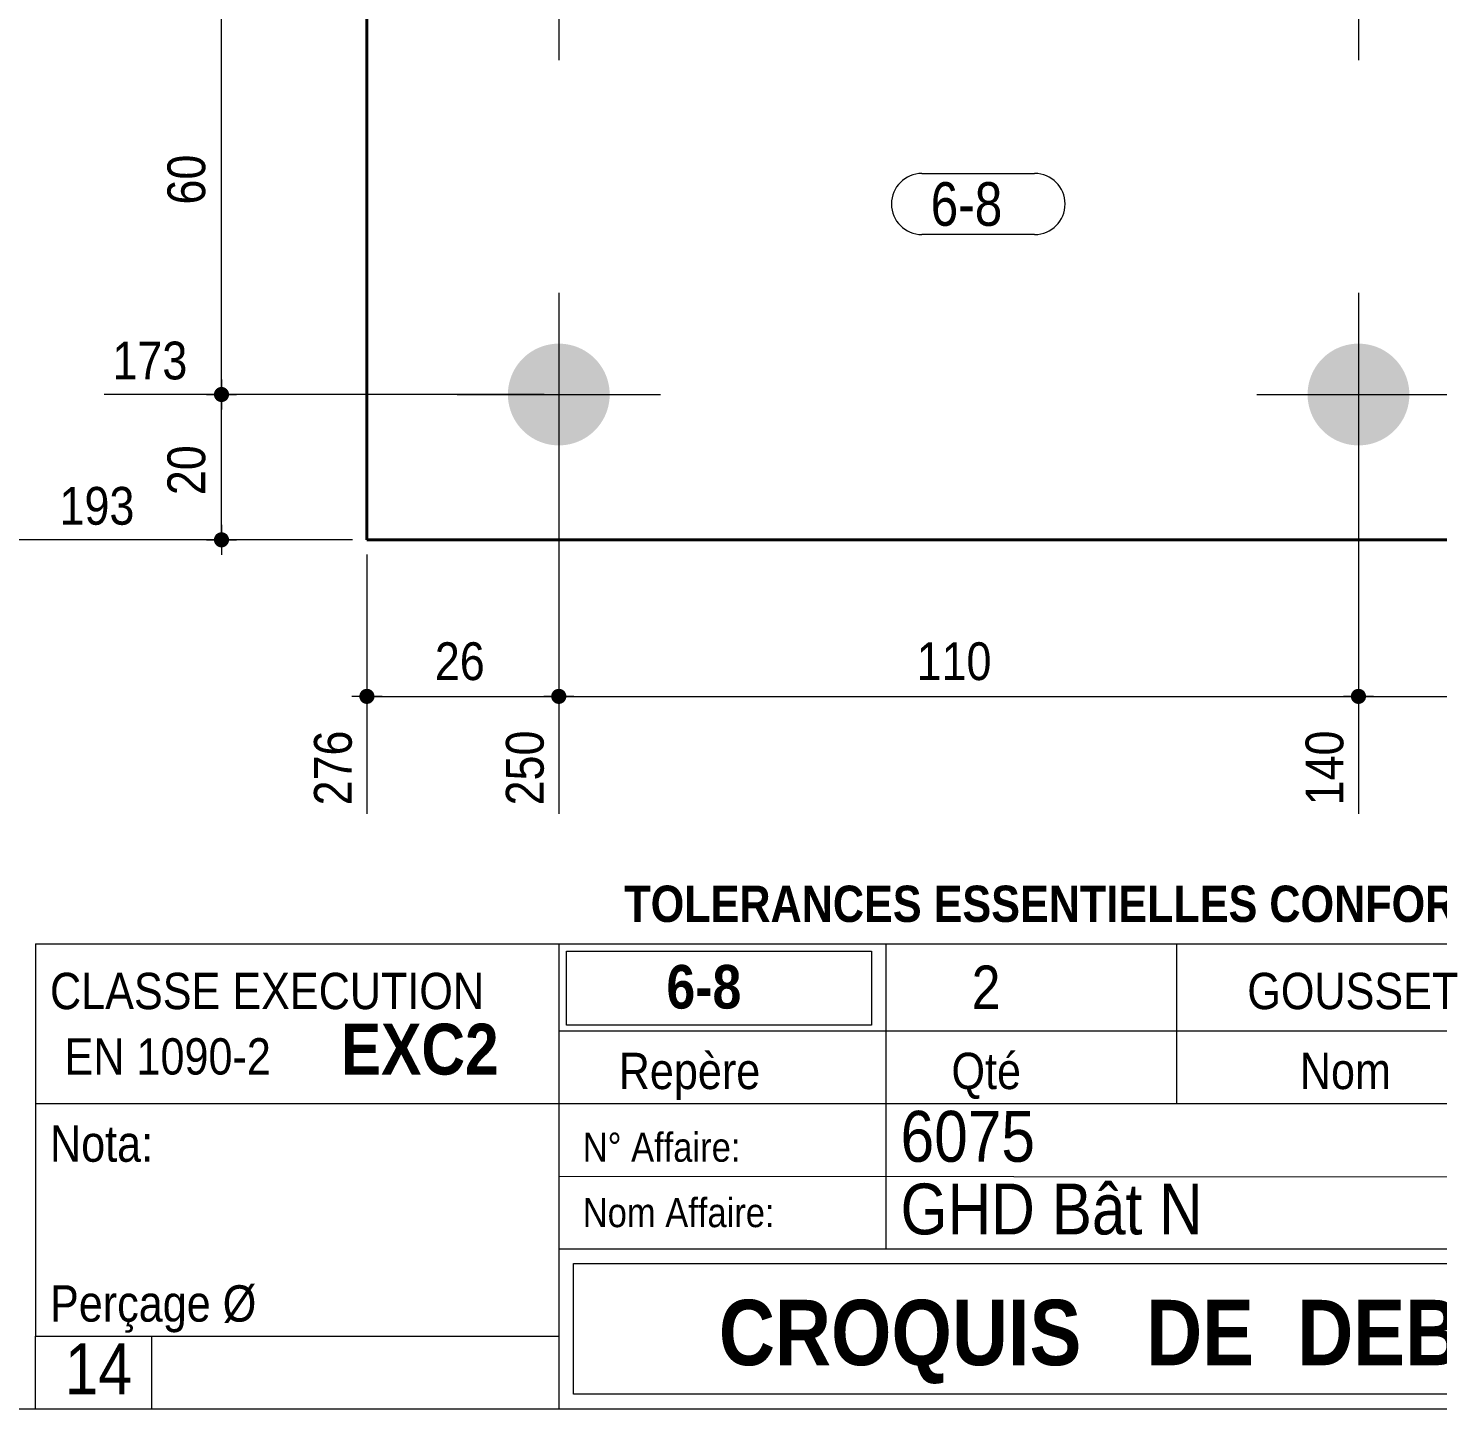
# Model space of a CAD drawing. Header units: millimetres. Extents: x 2 to 287, y 5 to 195.
# Drawn here: x 55.5 to 152.5, y 5 to 100 of the extents above; entities that cross this region are included whole.
import ezdxf

# ---------------------------------------------------------------- set-up
doc = ezdxf.new("R2010")
doc.units = ezdxf.units.MM
for name, color, linetype, lineweight in [('Autre type objet', 1, 'Continuous', 0), ('Boulon', 7, 'Continuous', 0), ('Cotation', 7, 'Continuous', 0), ('Feuille dessin', 5, 'Continuous', 0), ('Piece', 2, 'Continuous', 0), ('Repère pièce', 3, 'Continuous', 0)]:
    doc.layers.add(name, color=color, linetype=linetype, lineweight=lineweight)
doc.styles.add('ARIAL', font='ARIAL.TTF')
doc.styles.add('ARIAL_BOLD', font='ARIALBD.TTF')
doc.styles.add('ARIAL_NARROW', font='ARIAL.TTF')
doc.styles.add('COMIC_SANS_MS', font='COMIC.TTF')

# ---------------------------------------------------------------- blocks, each defined once
blk = doc.blocks.new('*A2')
at = {"layer": 'Boulon'}
for points in [[(88.495, 74.879), (88.499, 74.965), (88.504, 75.051), (88.511, 75.136), (88.521, 75.222), (88.532, 75.307), (88.546, 75.392), (88.562, 75.476), (88.579, 75.56), (88.599, 75.644), (88.621, 75.727), (88.645, 75.809), (88.671, 75.891), (88.699, 75.972), (88.729, 76.053), (88.761, 76.133), (88.795, 76.212), (88.83, 76.29), (88.868, 76.367), (88.908, 76.443), (88.949, 76.518), (88.992, 76.593), (89.037, 76.666), (89.084, 76.738), (89.133, 76.809), (89.183, 76.878), (89.235, 76.947), (89.289, 77.014), (89.344, 77.079), (89.401, 77.144), (89.459, 77.207), (89.519, 77.268), (89.581, 77.328), (89.644, 77.387), (89.708, 77.443), (89.774, 77.499), (89.841, 77.552), (89.909, 77.604), (89.979, 77.655), (90.05, 77.703), (90.122, 77.75), (90.195, 77.795), (90.269, 77.839), (90.344, 77.88), (90.421, 77.92), (90.498, 77.957), (90.576, 77.993), (90.655, 78.027), (90.735, 78.059), (90.815, 78.089), (90.896, 78.117), (90.978, 78.143), (91.061, 78.166), (91.144, 78.188), (91.227, 78.208), (91.312, 78.226), (91.396, 78.242), (91.481, 78.255), (91.566, 78.267), (91.651, 78.276), (91.737, 78.284), (91.823, 78.289), (91.908, 78.292), (91.994, 78.293), (92.08, 78.292), (92.166, 78.289), (92.252, 78.284), (92.337, 78.276), (92.423, 78.267), (92.508, 78.255), (92.593, 78.242), (92.677, 78.226), (92.761, 78.208), (92.845, 78.188), (92.928, 78.166), (93.01, 78.143), (93.092, 78.117), (93.173, 78.089), (93.254, 78.059), (93.334, 78.027), (93.413, 77.993), (93.491, 77.957), (93.568, 77.92), (93.644, 77.88), (93.719, 77.839), (93.794, 77.795), (93.867, 77.75), (93.939, 77.703), (94.01, 77.655), (94.079, 77.604), (94.148, 77.552), (94.215, 77.499), (94.28, 77.443), (94.345, 77.387), (94.408, 77.328), (94.469, 77.268), (94.529, 77.207), (94.588, 77.144), (94.645, 77.079), (94.7, 77.014), (94.754, 76.947), (94.806, 76.878), (94.856, 76.809), (94.904, 76.738), (94.951, 76.666), (94.996, 76.593), (95.04, 76.518), (95.081, 76.443), (95.121, 76.367), (95.158, 76.29), (95.194, 76.212), (95.228, 76.133), (95.26, 76.053), (95.29, 75.972), (95.318, 75.891), (95.344, 75.809), (95.368, 75.727), (95.389, 75.644), (95.409, 75.56), (95.427, 75.476), (95.443, 75.392), (95.456, 75.307), (95.468, 75.222), (95.477, 75.136), (95.485, 75.051), (95.49, 74.965), (95.493, 74.879), (95.494, 74.793), (95.493, 74.707), (95.49, 74.622), (95.485, 74.536), (95.477, 74.45), (95.468, 74.365), (95.456, 74.28), (95.443, 74.195), (95.427, 74.11), (95.409, 74.026), (95.389, 73.943), (95.368, 73.86), (95.344, 73.777), (95.318, 73.695), (95.29, 73.614), (95.26, 73.534), (95.228, 73.454), (95.194, 73.375), (95.158, 73.297), (95.121, 73.22), (95.081, 73.143), (95.04, 73.068), (94.996, 72.994), (94.951, 72.921), (94.904, 72.849), (94.856, 72.778), (94.806, 72.708), (94.754, 72.64), (94.7, 72.573), (94.645, 72.507), (94.588, 72.443), (94.529, 72.38), (94.469, 72.318), (94.408, 72.258), (94.345, 72.2), (94.28, 72.143), (94.215, 72.088), (94.148, 72.034), (94.079, 71.982), (94.01, 71.932), (93.939, 71.883), (93.867, 71.836), (93.794, 71.791), (93.719, 71.748), (93.644, 71.707), (93.568, 71.667), (93.491, 71.629), (93.413, 71.594), (93.334, 71.56), (93.254, 71.528), (93.173, 71.498), (93.092, 71.47), (93.01, 71.444), (92.928, 71.42), (92.845, 71.398), (92.761, 71.378), (92.677, 71.361), (92.593, 71.345), (92.508, 71.331), (92.423, 71.32), (92.337, 71.31), (92.252, 71.303), (92.166, 71.297), (92.08, 71.294), (91.994, 71.293), (91.908, 71.294), (91.823, 71.297), (91.737, 71.303), (91.651, 71.31), (91.566, 71.32), (91.481, 71.331), (91.396, 71.345), (91.312, 71.361), (91.227, 71.378), (91.144, 71.398), (91.061, 71.42), (90.978, 71.444), (90.896, 71.47), (90.815, 71.498), (90.735, 71.528), (90.655, 71.56), (90.576, 71.594), (90.498, 71.629), (90.421, 71.667), (90.344, 71.707), (90.269, 71.748), (90.195, 71.791), (90.122, 71.836), (90.05, 71.883), (89.979, 71.932), (89.909, 71.982), (89.841, 72.034), (89.774, 72.088), (89.708, 72.143), (89.644, 72.2), (89.581, 72.258), (89.519, 72.318), (89.459, 72.38), (89.401, 72.443), (89.344, 72.507), (89.289, 72.573), (89.235, 72.64), (89.183, 72.708), (89.133, 72.778), (89.084, 72.849), (89.037, 72.921), (88.992, 72.994), (88.949, 73.068), (88.908, 73.143), (88.868, 73.22), (88.83, 73.297), (88.795, 73.375), (88.761, 73.454), (88.729, 73.534), (88.699, 73.614), (88.671, 73.695), (88.645, 73.777), (88.621, 73.86), (88.599, 73.943), (88.579, 74.026), (88.562, 74.11), (88.546, 74.195), (88.532, 74.28), (88.521, 74.365), (88.511, 74.45), (88.504, 74.536), (88.499, 74.622), (88.495, 74.707), (88.494, 74.793)], [(143.495, 74.879), (143.499, 74.965), (143.504, 75.051), (143.511, 75.136), (143.521, 75.222), (143.532, 75.307), (143.546, 75.392), (143.562, 75.476), (143.579, 75.56), (143.599, 75.644), (143.621, 75.727), (143.645, 75.809), (143.671, 75.891), (143.699, 75.972), (143.729, 76.053), (143.761, 76.133), (143.795, 76.212), (143.83, 76.29), (143.868, 76.367), (143.908, 76.443), (143.949, 76.518), (143.992, 76.593), (144.037, 76.666), (144.084, 76.738), (144.133, 76.809), (144.183, 76.878), (144.235, 76.947), (144.289, 77.014), (144.344, 77.079), (144.401, 77.144), (144.459, 77.207), (144.519, 77.268), (144.581, 77.328), (144.644, 77.387), (144.708, 77.443), (144.774, 77.499), (144.841, 77.552), (144.909, 77.604), (144.979, 77.655), (145.05, 77.703), (145.122, 77.75), (145.195, 77.795), (145.269, 77.839), (145.344, 77.88), (145.421, 77.92), (145.498, 77.957), (145.576, 77.993), (145.655, 78.027), (145.735, 78.059), (145.815, 78.089), (145.896, 78.117), (145.978, 78.143), (146.061, 78.166), (146.144, 78.188), (146.227, 78.208), (146.312, 78.226), (146.396, 78.242), (146.481, 78.255), (146.566, 78.267), (146.651, 78.276), (146.737, 78.284), (146.823, 78.289), (146.908, 78.292), (146.994, 78.293), (147.08, 78.292), (147.166, 78.289), (147.252, 78.284), (147.337, 78.276), (147.423, 78.267), (147.508, 78.255), (147.593, 78.242), (147.677, 78.226), (147.761, 78.208), (147.845, 78.188), (147.928, 78.166), (148.01, 78.143), (148.092, 78.117), (148.173, 78.089), (148.254, 78.059), (148.334, 78.027), (148.413, 77.993), (148.491, 77.957), (148.568, 77.92), (148.644, 77.88), (148.719, 77.839), (148.794, 77.795), (148.867, 77.75), (148.939, 77.703), (149.01, 77.655), (149.079, 77.604), (149.148, 77.552), (149.215, 77.499), (149.28, 77.443), (149.345, 77.387), (149.408, 77.328), (149.469, 77.268), (149.529, 77.207), (149.588, 77.144), (149.645, 77.079), (149.7, 77.014), (149.754, 76.947), (149.806, 76.878), (149.856, 76.809), (149.904, 76.738), (149.951, 76.666), (149.996, 76.593), (150.04, 76.518), (150.081, 76.443), (150.121, 76.367), (150.158, 76.29), (150.194, 76.212), (150.228, 76.133), (150.26, 76.053), (150.29, 75.972), (150.318, 75.891), (150.344, 75.809), (150.368, 75.727), (150.389, 75.644), (150.409, 75.56), (150.427, 75.476), (150.443, 75.392), (150.456, 75.307), (150.468, 75.222), (150.477, 75.136), (150.485, 75.051), (150.49, 74.965), (150.493, 74.879), (150.494, 74.793), (150.493, 74.707), (150.49, 74.622), (150.485, 74.536), (150.477, 74.45), (150.468, 74.365), (150.456, 74.28), (150.443, 74.195), (150.427, 74.11), (150.409, 74.026), (150.389, 73.943), (150.368, 73.86), (150.344, 73.777), (150.318, 73.695), (150.29, 73.614), (150.26, 73.534), (150.228, 73.454), (150.194, 73.375), (150.158, 73.297), (150.121, 73.22), (150.081, 73.143), (150.04, 73.068), (149.996, 72.994), (149.951, 72.921), (149.904, 72.849), (149.856, 72.778), (149.806, 72.708), (149.754, 72.64), (149.7, 72.573), (149.645, 72.507), (149.588, 72.443), (149.529, 72.38), (149.469, 72.318), (149.408, 72.258), (149.345, 72.2), (149.28, 72.143), (149.215, 72.088), (149.148, 72.034), (149.079, 71.982), (149.01, 71.932), (148.939, 71.883), (148.867, 71.836), (148.794, 71.791), (148.719, 71.748), (148.644, 71.707), (148.568, 71.667), (148.491, 71.629), (148.413, 71.594), (148.334, 71.56), (148.254, 71.528), (148.173, 71.498), (148.092, 71.47), (148.01, 71.444), (147.928, 71.42), (147.845, 71.398), (147.761, 71.378), (147.677, 71.361), (147.593, 71.345), (147.508, 71.331), (147.423, 71.32), (147.337, 71.31), (147.252, 71.303), (147.166, 71.297), (147.08, 71.294), (146.994, 71.293), (146.908, 71.294), (146.823, 71.297), (146.737, 71.303), (146.651, 71.31), (146.566, 71.32), (146.481, 71.331), (146.396, 71.345), (146.312, 71.361), (146.227, 71.378), (146.144, 71.398), (146.061, 71.42), (145.978, 71.444), (145.896, 71.47), (145.815, 71.498), (145.735, 71.528), (145.655, 71.56), (145.576, 71.594), (145.498, 71.629), (145.421, 71.667), (145.344, 71.707), (145.269, 71.748), (145.195, 71.791), (145.122, 71.836), (145.05, 71.883), (144.979, 71.932), (144.909, 71.982), (144.841, 72.034), (144.774, 72.088), (144.708, 72.143), (144.644, 72.2), (144.581, 72.258), (144.519, 72.318), (144.459, 72.38), (144.401, 72.443), (144.344, 72.507), (144.289, 72.573), (144.235, 72.64), (144.183, 72.708), (144.133, 72.778), (144.084, 72.849), (144.037, 72.921), (143.992, 72.994), (143.949, 73.068), (143.908, 73.143), (143.868, 73.22), (143.83, 73.297), (143.795, 73.375), (143.761, 73.454), (143.729, 73.534), (143.699, 73.614), (143.671, 73.695), (143.645, 73.777), (143.621, 73.86), (143.599, 73.943), (143.579, 74.026), (143.562, 74.11), (143.546, 74.195), (143.532, 74.28), (143.521, 74.365), (143.511, 74.45), (143.504, 74.536), (143.499, 74.622), (143.495, 74.707), (143.494, 74.793)]]:
    blk.add_hatch(color=256, dxfattribs=at).paths.add_polyline_path(points, flags=17)
at = {"layer": 'Boulon', "linetype": 'Continuous', "lineweight": 0}
for p, q in [((91.994, 111.793), (91.994, 97.793)), ((146.994, 111.793), (146.994, 97.793)), ((91.994, 81.793), (91.994, 67.793)), ((146.994, 81.793), (146.994, 67.793)), ((84.994, 74.793), (98.994, 74.793)), ((139.994, 74.793), (153.994, 74.793))]:
    blk.add_line(p, q, dxfattribs=at)
blk = doc.blocks.new('*A3')
at = {"layer": 'Piece', "color": 2, "linetype": 'Continuous', "lineweight": 40}
for p, q in [((78.796135, 114.794633), (78.796137, 64.794633)), ((78.796137, 64.794633), (216.994318, 64.794633))]:
    blk.add_line(p, q, dxfattribs=at)
blk = doc.blocks.new('*A4')
at = {"layer": 'Feuille dessin', "linetype": 'Continuous', "lineweight": 0}
blk.add_line((5, 5), (282, 5), dxfattribs=at)
blk = doc.blocks.new('*A5')
at = {"layer": 'Autre type objet', "linetype": 'Continuous', "lineweight": 0}
for p, q in [((56, 37), (92, 37)), ((56, 37), (56, 10)), ((92, 37), (92, 10)), ((56, 26), (92, 26)), ((56, 10), (92, 10)), ((56, 5), (56, 10)), ((64, 5), (64, 10)), ((56, 5), (64, 5))]:
    blk.add_line(p, q, dxfattribs=at)
at = {"layer": 'Autre type objet', "width": 0.85}
for s, height, style, p in [('CLASSE EXECUTION', 2.5, 'ARIAL', (57, 32.5)), ('EXC2', 3.5, 'ARIAL_BOLD', (77, 28)), ('EN 1090-2', 2.5, 'ARIAL', (58, 28)), ('Nota:', 2.5, 'ARIAL', (57, 22)), ('Perçage Ø', 2.5, 'ARIAL', (57, 11)), ('14', 3.5, 'ARIAL_NARROW', (58.014234, 6))]:
    blk.add_text(s, height=height, dxfattribs=dict(at, style=style)).set_placement(p)
blk = doc.blocks.new('*A7')
at = {"layer": 'Autre type objet', "linetype": 'Continuous', "lineweight": 0}
for p, q in [((92, 37), (282, 37)), ((92, 37), (92, 31)), ((114.5, 31), (114.5, 37)), ((134.5, 31), (134.5, 37)), ((92.51953, 36.5), (113.5, 36.5)), ((92.51953, 31.394341), (92.51953, 36.5)), ((113.5, 36.5), (113.5, 31.394341)), ((113.5, 31.394341), (92.51953, 31.394341)), ((92, 31), (282, 31)), ((92, 31), (92, 5)), ((114.5, 16), (114.5, 31)), ((134.5, 26), (134.5, 31)), ((92, 26), (282, 26)), ((92, 21), (241.327069, 20.935451)), ((92, 16), (181, 16)), ((93, 15), (180, 15)), ((93, 6), (93, 15)), ((180, 6), (93, 6)), ((92, 5), (282, 5))]:
    blk.add_line(p, q, dxfattribs=at)
at = {"layer": 'Autre type objet', "width": 0.85}
for s, height, style, p in [('TOLERANCES ESSENTIELLES CONFORMES A LA NORME 1090-1', 2.5, 'ARIAL_BOLD', (96.5, 38.5)), ('6-8', 3, 'ARIAL_BOLD', (99.398273, 32.540141)), ('2', 3, 'ARIAL', (120.389893, 32.5)), ('GOUSSET', 2.5, 'ARIAL', (139.346924, 32.5)), ('Repère', 2.5, 'ARIAL', (96.112978, 27)), ('Qté', 2.5, 'ARIAL', (119, 27)), ('Nom', 2.5, 'ARIAL', (142.961426, 27)), ('6075', 3.5, 'ARIAL', (115.5, 22)), ('N° Affaire:', 2, 'ARIAL', (93.640566, 22)), ('GHD Bât N', 3.5, 'ARIAL', (115.5, 17)), ('Nom Affaire:', 2, 'ARIAL', (93.640566, 17.5)), ('CROQUIS   DE  DEBIT', 4.5, 'ARIAL_BOLD', (103, 8))]:
    blk.add_text(s, height=height, dxfattribs=dict(at, style=style)).set_placement(p)
blk = doc.blocks.new('*A11')
at = {"layer": 'Cotation'}
for points in [[(53.771, 114.275), (53.745, 114.277), (53.72, 114.28), (53.695, 114.285), (53.67, 114.29), (53.645, 114.297), (53.621, 114.305), (53.597, 114.314), (53.574, 114.325), (53.551, 114.336), (53.529, 114.349), (53.507, 114.362), (53.486, 114.377), (53.466, 114.393), (53.447, 114.409), (53.428, 114.427), (53.411, 114.445), (53.394, 114.465), (53.378, 114.485), (53.364, 114.506), (53.35, 114.527), (53.338, 114.55), (53.326, 114.572), (53.316, 114.596), (53.307, 114.619), (53.299, 114.644), (53.292, 114.668), (53.286, 114.693), (53.282, 114.718), (53.279, 114.744), (53.277, 114.769), (53.276, 114.795), (53.277, 114.82), (53.279, 114.846), (53.282, 114.871), (53.286, 114.896), (53.292, 114.921), (53.299, 114.946), (53.307, 114.97), (53.316, 114.994), (53.326, 115.017), (53.338, 115.04), (53.35, 115.062), (53.364, 115.084), (53.378, 115.104), (53.394, 115.125), (53.411, 115.144), (53.428, 115.162), (53.447, 115.18), (53.466, 115.197), (53.486, 115.212), (53.507, 115.227), (53.529, 115.241), (53.551, 115.253), (53.574, 115.265), (53.597, 115.275), (53.621, 115.284), (53.645, 115.292), (53.67, 115.299), (53.695, 115.305), (53.72, 115.309), (53.745, 115.312), (53.771, 115.314), (53.796, 115.315), (53.822, 115.314), (53.847, 115.312), (53.872, 115.309), (53.898, 115.305), (53.922, 115.299), (53.947, 115.292), (53.971, 115.284), (53.995, 115.275), (54.018, 115.265), (54.041, 115.253), (54.063, 115.241), (54.085, 115.227), (54.106, 115.212), (54.126, 115.197), (54.145, 115.18), (54.164, 115.162), (54.181, 115.144), (54.198, 115.125), (54.214, 115.104), (54.228, 115.084), (54.242, 115.062), (54.255, 115.04), (54.266, 115.017), (54.277, 114.994), (54.286, 114.97), (54.294, 114.946), (54.301, 114.921), (54.306, 114.896), (54.311, 114.871), (54.314, 114.846), (54.316, 114.82), (54.316, 114.795), (54.316, 114.769), (54.314, 114.744), (54.311, 114.718), (54.306, 114.693), (54.301, 114.668), (54.294, 114.644), (54.286, 114.619), (54.277, 114.596), (54.266, 114.572), (54.255, 114.55), (54.242, 114.527), (54.228, 114.506), (54.214, 114.485), (54.198, 114.465), (54.181, 114.445), (54.164, 114.427), (54.145, 114.409), (54.126, 114.393), (54.106, 114.377), (54.085, 114.362), (54.063, 114.349), (54.041, 114.336), (54.018, 114.325), (53.995, 114.314), (53.971, 114.305), (53.947, 114.297), (53.922, 114.29), (53.898, 114.285), (53.872, 114.28), (53.847, 114.277), (53.822, 114.275), (53.796, 114.275)], [(53.771, 64.275), (53.745, 64.277), (53.72, 64.28), (53.695, 64.285), (53.67, 64.29), (53.645, 64.297), (53.621, 64.305), (53.597, 64.314), (53.574, 64.325), (53.551, 64.336), (53.529, 64.349), (53.507, 64.362), (53.486, 64.377), (53.466, 64.393), (53.447, 64.409), (53.428, 64.427), (53.411, 64.445), (53.394, 64.465), (53.378, 64.485), (53.364, 64.506), (53.35, 64.527), (53.338, 64.55), (53.326, 64.572), (53.316, 64.596), (53.307, 64.619), (53.299, 64.644), (53.292, 64.668), (53.286, 64.693), (53.282, 64.718), (53.279, 64.744), (53.277, 64.769), (53.276, 64.795), (53.277, 64.82), (53.279, 64.846), (53.282, 64.871), (53.286, 64.896), (53.292, 64.921), (53.299, 64.946), (53.307, 64.97), (53.316, 64.994), (53.326, 65.017), (53.338, 65.04), (53.35, 65.062), (53.364, 65.084), (53.378, 65.104), (53.394, 65.125), (53.411, 65.144), (53.428, 65.162), (53.447, 65.18), (53.466, 65.197), (53.486, 65.212), (53.507, 65.227), (53.529, 65.241), (53.551, 65.253), (53.574, 65.265), (53.597, 65.275), (53.621, 65.284), (53.645, 65.292), (53.67, 65.299), (53.695, 65.305), (53.72, 65.309), (53.745, 65.312), (53.771, 65.314), (53.796, 65.315), (53.822, 65.314), (53.847, 65.312), (53.872, 65.309), (53.898, 65.305), (53.922, 65.299), (53.947, 65.292), (53.971, 65.284), (53.995, 65.275), (54.018, 65.265), (54.041, 65.253), (54.063, 65.241), (54.085, 65.227), (54.106, 65.212), (54.126, 65.197), (54.145, 65.18), (54.164, 65.162), (54.181, 65.144), (54.198, 65.125), (54.214, 65.104), (54.228, 65.084), (54.242, 65.062), (54.255, 65.04), (54.266, 65.017), (54.277, 64.994), (54.286, 64.97), (54.294, 64.946), (54.301, 64.921), (54.306, 64.896), (54.311, 64.871), (54.314, 64.846), (54.316, 64.82), (54.316, 64.795), (54.316, 64.769), (54.314, 64.744), (54.311, 64.718), (54.306, 64.693), (54.301, 64.668), (54.294, 64.644), (54.286, 64.619), (54.277, 64.596), (54.266, 64.572), (54.255, 64.55), (54.242, 64.527), (54.228, 64.506), (54.214, 64.485), (54.198, 64.465), (54.181, 64.445), (54.164, 64.427), (54.145, 64.409), (54.126, 64.393), (54.106, 64.377), (54.085, 64.362), (54.063, 64.349), (54.041, 64.336), (54.018, 64.325), (53.995, 64.314), (53.971, 64.305), (53.947, 64.297), (53.922, 64.29), (53.898, 64.285), (53.872, 64.28), (53.847, 64.277), (53.822, 64.275), (53.796, 64.275)]]:
    blk.add_hatch(color=256, dxfattribs=at).paths.add_polyline_path(points, flags=17)
at = {"layer": 'Cotation', "linetype": 'Continuous', "lineweight": 0}
for p, q in [((53.796, 115.835), (53.796, 113.755)), ((53.796, 114.795), (53.796, 115.835)), ((77.796, 114.795), (47.645, 114.795)), ((52.756, 114.795), (54.836, 114.795)), ((53.796, 64.795), (53.796, 114.795)), ((53.796, 65.835), (53.796, 63.755)), ((77.796, 64.795), (45.717, 64.795)), ((52.756, 64.795), (54.836, 64.795)), ((53.796, 64.795), (53.796, 63.755))]:
    blk.add_line(p, q, dxfattribs=at)
at = {"layer": 'Cotation'}
for p in [(53.796, 114.795), (53.796, 64.795)]:
    blk.add_point(p, dxfattribs=at)
at = {"layer": 'Cotation', "style": 'ARIAL', "width": 0.85}
for s, p in [('93', (48.222, 115.835)), ('193', (46.294, 65.835))]:
    blk.add_text(s, height=2.6, dxfattribs=at).set_placement(p)
blk.add_text('100', height=2.6, rotation=90.00021, dxfattribs=at).set_placement((52.676, 86.902))
blk = doc.blocks.new('*A13')
at = {"layer": 'Cotation'}
for points in [[(68.771, 74.274), (68.745, 74.276), (68.72, 74.279), (68.695, 74.283), (68.67, 74.289), (68.645, 74.296), (68.621, 74.304), (68.597, 74.313), (68.574, 74.323), (68.551, 74.335), (68.529, 74.347), (68.507, 74.361), (68.486, 74.376), (68.466, 74.391), (68.447, 74.408), (68.428, 74.426), (68.411, 74.444), (68.394, 74.463), (68.378, 74.483), (68.364, 74.504), (68.35, 74.526), (68.338, 74.548), (68.326, 74.571), (68.316, 74.594), (68.307, 74.618), (68.299, 74.642), (68.292, 74.667), (68.286, 74.692), (68.282, 74.717), (68.279, 74.742), (68.277, 74.768), (68.276, 74.793), (68.277, 74.819), (68.279, 74.844), (68.282, 74.87), (68.286, 74.895), (68.292, 74.92), (68.299, 74.944), (68.307, 74.968), (68.316, 74.992), (68.326, 75.016), (68.338, 75.038), (68.35, 75.061), (68.364, 75.082), (68.378, 75.103), (68.394, 75.123), (68.411, 75.142), (68.428, 75.161), (68.447, 75.179), (68.466, 75.195), (68.486, 75.211), (68.507, 75.226), (68.529, 75.239), (68.551, 75.252), (68.574, 75.263), (68.597, 75.274), (68.621, 75.283), (68.645, 75.291), (68.67, 75.298), (68.695, 75.303), (68.72, 75.308), (68.745, 75.311), (68.771, 75.313), (68.796, 75.313), (68.822, 75.313), (68.847, 75.311), (68.872, 75.308), (68.898, 75.303), (68.922, 75.298), (68.947, 75.291), (68.971, 75.283), (68.995, 75.274), (69.018, 75.263), (69.041, 75.252), (69.063, 75.239), (69.085, 75.226), (69.106, 75.211), (69.126, 75.195), (69.145, 75.179), (69.164, 75.161), (69.181, 75.142), (69.198, 75.123), (69.214, 75.103), (69.228, 75.082), (69.242, 75.061), (69.255, 75.038), (69.266, 75.016), (69.277, 74.992), (69.286, 74.968), (69.294, 74.944), (69.301, 74.92), (69.306, 74.895), (69.311, 74.87), (69.314, 74.844), (69.316, 74.819), (69.316, 74.793), (69.316, 74.768), (69.314, 74.742), (69.311, 74.717), (69.306, 74.692), (69.301, 74.667), (69.294, 74.642), (69.286, 74.618), (69.277, 74.594), (69.266, 74.571), (69.255, 74.548), (69.242, 74.526), (69.228, 74.504), (69.214, 74.483), (69.198, 74.463), (69.181, 74.444), (69.164, 74.426), (69.145, 74.408), (69.126, 74.391), (69.106, 74.376), (69.085, 74.361), (69.063, 74.347), (69.041, 74.335), (69.018, 74.323), (68.995, 74.313), (68.971, 74.304), (68.947, 74.296), (68.922, 74.289), (68.898, 74.283), (68.872, 74.279), (68.847, 74.276), (68.822, 74.274), (68.796, 74.273)], [(68.771, 64.275), (68.745, 64.277), (68.72, 64.28), (68.695, 64.285), (68.67, 64.29), (68.645, 64.297), (68.621, 64.305), (68.597, 64.314), (68.574, 64.325), (68.551, 64.336), (68.529, 64.349), (68.507, 64.362), (68.486, 64.377), (68.466, 64.393), (68.447, 64.409), (68.428, 64.427), (68.411, 64.445), (68.394, 64.465), (68.378, 64.485), (68.364, 64.506), (68.35, 64.527), (68.338, 64.55), (68.326, 64.572), (68.316, 64.596), (68.307, 64.619), (68.299, 64.644), (68.292, 64.668), (68.286, 64.693), (68.282, 64.718), (68.279, 64.744), (68.277, 64.769), (68.276, 64.795), (68.277, 64.82), (68.279, 64.846), (68.282, 64.871), (68.286, 64.896), (68.292, 64.921), (68.299, 64.946), (68.307, 64.97), (68.316, 64.994), (68.326, 65.017), (68.338, 65.04), (68.35, 65.062), (68.364, 65.084), (68.378, 65.104), (68.394, 65.125), (68.411, 65.144), (68.428, 65.162), (68.447, 65.18), (68.466, 65.197), (68.486, 65.212), (68.507, 65.227), (68.529, 65.241), (68.551, 65.253), (68.574, 65.265), (68.597, 65.275), (68.621, 65.284), (68.645, 65.292), (68.67, 65.299), (68.695, 65.305), (68.72, 65.309), (68.745, 65.312), (68.771, 65.314), (68.796, 65.315), (68.822, 65.314), (68.847, 65.312), (68.872, 65.309), (68.898, 65.305), (68.922, 65.299), (68.947, 65.292), (68.971, 65.284), (68.995, 65.275), (69.018, 65.265), (69.041, 65.253), (69.063, 65.241), (69.085, 65.227), (69.106, 65.212), (69.126, 65.197), (69.145, 65.18), (69.164, 65.162), (69.181, 65.144), (69.198, 65.125), (69.214, 65.104), (69.228, 65.084), (69.242, 65.062), (69.255, 65.04), (69.266, 65.017), (69.277, 64.994), (69.286, 64.97), (69.294, 64.946), (69.301, 64.921), (69.306, 64.896), (69.311, 64.871), (69.314, 64.846), (69.316, 64.82), (69.316, 64.795), (69.316, 64.769), (69.314, 64.744), (69.311, 64.718), (69.306, 64.693), (69.301, 64.668), (69.294, 64.644), (69.286, 64.619), (69.277, 64.596), (69.266, 64.572), (69.255, 64.55), (69.242, 64.527), (69.228, 64.506), (69.214, 64.485), (69.198, 64.465), (69.181, 64.445), (69.164, 64.427), (69.145, 64.409), (69.126, 64.393), (69.106, 64.377), (69.085, 64.362), (69.063, 64.349), (69.041, 64.336), (69.018, 64.325), (68.995, 64.314), (68.971, 64.305), (68.947, 64.297), (68.922, 64.29), (68.898, 64.285), (68.872, 64.28), (68.847, 64.277), (68.822, 64.275), (68.796, 64.275)]]:
    blk.add_hatch(color=256, dxfattribs=at).paths.add_polyline_path(points, flags=17)
at = {"layer": 'Cotation', "linetype": 'Continuous', "lineweight": 0}
for p, q in [((68.796, 75.833), (68.796, 73.753)), ((68.796, 74.793), (68.796, 75.833)), ((90.994, 74.793), (60.717, 74.793)), ((67.756, 74.793), (69.836, 74.793)), ((68.796, 64.795), (68.796, 74.793)), ((68.796, 65.835), (68.796, 63.755)), ((77.796, 64.795), (57.077, 64.795)), ((67.756, 64.795), (69.836, 64.795)), ((68.796, 64.795), (68.796, 63.755))]:
    blk.add_line(p, q, dxfattribs=at)
at = {"layer": 'Cotation'}
for p in [(68.796, 74.793), (68.796, 64.795)]:
    blk.add_point(p, dxfattribs=at)
at = {"layer": 'Cotation', "style": 'ARIAL', "width": 0.85}
for s, p in [('173', (61.294, 75.833)), ('193', (57.654, 65.835))]:
    blk.add_text(s, height=2.6, dxfattribs=at).set_placement(p)
blk.add_text('20', height=2.6, rotation=90.00021, dxfattribs=at).set_placement((67.676, 67.866))
blk = doc.blocks.new('*A14')
at = {"layer": 'Cotation'}
for points in [[(68.771, 104.274), (68.745, 104.276), (68.72, 104.279), (68.695, 104.283), (68.67, 104.289), (68.645, 104.296), (68.621, 104.304), (68.597, 104.313), (68.574, 104.323), (68.551, 104.335), (68.529, 104.347), (68.507, 104.361), (68.486, 104.376), (68.466, 104.391), (68.447, 104.408), (68.428, 104.426), (68.411, 104.444), (68.394, 104.463), (68.378, 104.483), (68.364, 104.504), (68.35, 104.526), (68.338, 104.548), (68.326, 104.571), (68.316, 104.594), (68.307, 104.618), (68.299, 104.642), (68.292, 104.667), (68.286, 104.692), (68.282, 104.717), (68.279, 104.742), (68.277, 104.768), (68.276, 104.793), (68.277, 104.819), (68.279, 104.844), (68.282, 104.87), (68.286, 104.895), (68.292, 104.92), (68.299, 104.944), (68.307, 104.968), (68.316, 104.992), (68.326, 105.016), (68.338, 105.038), (68.35, 105.061), (68.364, 105.082), (68.378, 105.103), (68.394, 105.123), (68.411, 105.142), (68.428, 105.161), (68.447, 105.179), (68.466, 105.195), (68.486, 105.211), (68.507, 105.226), (68.529, 105.239), (68.551, 105.252), (68.574, 105.263), (68.597, 105.274), (68.621, 105.283), (68.645, 105.291), (68.67, 105.298), (68.695, 105.303), (68.72, 105.308), (68.745, 105.311), (68.771, 105.313), (68.796, 105.313), (68.822, 105.313), (68.847, 105.311), (68.872, 105.308), (68.898, 105.303), (68.922, 105.298), (68.947, 105.291), (68.971, 105.283), (68.995, 105.274), (69.018, 105.263), (69.041, 105.252), (69.063, 105.239), (69.085, 105.226), (69.106, 105.211), (69.126, 105.195), (69.145, 105.179), (69.164, 105.161), (69.181, 105.142), (69.198, 105.123), (69.214, 105.103), (69.228, 105.082), (69.242, 105.061), (69.255, 105.038), (69.266, 105.016), (69.277, 104.992), (69.286, 104.968), (69.294, 104.944), (69.301, 104.92), (69.306, 104.895), (69.311, 104.87), (69.314, 104.844), (69.316, 104.819), (69.316, 104.793), (69.316, 104.768), (69.314, 104.742), (69.311, 104.717), (69.306, 104.692), (69.301, 104.667), (69.294, 104.642), (69.286, 104.618), (69.277, 104.594), (69.266, 104.571), (69.255, 104.548), (69.242, 104.526), (69.228, 104.504), (69.214, 104.483), (69.198, 104.463), (69.181, 104.444), (69.164, 104.426), (69.145, 104.408), (69.126, 104.391), (69.106, 104.376), (69.085, 104.361), (69.063, 104.347), (69.041, 104.335), (69.018, 104.323), (68.995, 104.313), (68.971, 104.304), (68.947, 104.296), (68.922, 104.289), (68.898, 104.283), (68.872, 104.279), (68.847, 104.276), (68.822, 104.274), (68.796, 104.273)], [(68.771, 74.274), (68.745, 74.276), (68.72, 74.279), (68.695, 74.283), (68.67, 74.289), (68.645, 74.296), (68.621, 74.304), (68.597, 74.313), (68.574, 74.323), (68.551, 74.335), (68.529, 74.347), (68.507, 74.361), (68.486, 74.376), (68.466, 74.391), (68.447, 74.408), (68.428, 74.426), (68.411, 74.444), (68.394, 74.463), (68.378, 74.483), (68.364, 74.504), (68.35, 74.526), (68.338, 74.548), (68.326, 74.571), (68.316, 74.594), (68.307, 74.618), (68.299, 74.642), (68.292, 74.667), (68.286, 74.692), (68.282, 74.717), (68.279, 74.742), (68.277, 74.768), (68.276, 74.793), (68.277, 74.819), (68.279, 74.844), (68.282, 74.87), (68.286, 74.895), (68.292, 74.92), (68.299, 74.944), (68.307, 74.968), (68.316, 74.992), (68.326, 75.016), (68.338, 75.038), (68.35, 75.061), (68.364, 75.082), (68.378, 75.103), (68.394, 75.123), (68.411, 75.142), (68.428, 75.161), (68.447, 75.179), (68.466, 75.195), (68.486, 75.211), (68.507, 75.226), (68.529, 75.239), (68.551, 75.252), (68.574, 75.263), (68.597, 75.274), (68.621, 75.283), (68.645, 75.291), (68.67, 75.298), (68.695, 75.303), (68.72, 75.308), (68.745, 75.311), (68.771, 75.313), (68.796, 75.313), (68.822, 75.313), (68.847, 75.311), (68.872, 75.308), (68.898, 75.303), (68.922, 75.298), (68.947, 75.291), (68.971, 75.283), (68.995, 75.274), (69.018, 75.263), (69.041, 75.252), (69.063, 75.239), (69.085, 75.226), (69.106, 75.211), (69.126, 75.195), (69.145, 75.179), (69.164, 75.161), (69.181, 75.142), (69.198, 75.123), (69.214, 75.103), (69.228, 75.082), (69.242, 75.061), (69.255, 75.038), (69.266, 75.016), (69.277, 74.992), (69.286, 74.968), (69.294, 74.944), (69.301, 74.92), (69.306, 74.895), (69.311, 74.87), (69.314, 74.844), (69.316, 74.819), (69.316, 74.793), (69.316, 74.768), (69.314, 74.742), (69.311, 74.717), (69.306, 74.692), (69.301, 74.667), (69.294, 74.642), (69.286, 74.618), (69.277, 74.594), (69.266, 74.571), (69.255, 74.548), (69.242, 74.526), (69.228, 74.504), (69.214, 74.483), (69.198, 74.463), (69.181, 74.444), (69.164, 74.426), (69.145, 74.408), (69.126, 74.391), (69.106, 74.376), (69.085, 74.361), (69.063, 74.347), (69.041, 74.335), (69.018, 74.323), (68.995, 74.313), (68.971, 74.304), (68.947, 74.296), (68.922, 74.289), (68.898, 74.283), (68.872, 74.279), (68.847, 74.276), (68.822, 74.274), (68.796, 74.273)]]:
    blk.add_hatch(color=256, dxfattribs=at).paths.add_polyline_path(points, flags=17)
at = {"layer": 'Cotation', "linetype": 'Continuous', "lineweight": 0}
for p, q in [((68.796, 105.833), (68.796, 103.753)), ((68.796, 104.793), (68.796, 105.833)), ((90.994, 104.793), (60.717, 104.793)), ((67.756, 104.793), (69.836, 104.793)), ((68.796, 74.793), (68.796, 104.793)), ((68.796, 75.833), (68.796, 73.753)), ((90.994, 74.793), (60.717, 74.793)), ((67.756, 74.793), (69.836, 74.793)), ((68.796, 74.793), (68.796, 73.753))]:
    blk.add_line(p, q, dxfattribs=at)
at = {"layer": 'Cotation'}
for p in [(68.796, 104.793), (68.796, 74.793)]:
    blk.add_point(p, dxfattribs=at)
at = {"layer": 'Cotation', "style": 'ARIAL', "width": 0.85}
blk.add_text('113', height=2.6, dxfattribs=at).set_placement((61.294, 105.833))
blk.add_text('60', height=2.6, rotation=90.00021, dxfattribs=at).set_placement((67.676, 87.865))
blk = doc.blocks.new('*A22')
at = {"layer": 'Cotation'}
for points in [[(78.771, 53.503), (78.745, 53.505), (78.72, 53.508), (78.695, 53.512), (78.67, 53.518), (78.645, 53.525), (78.621, 53.533), (78.597, 53.542), (78.574, 53.552), (78.551, 53.564), (78.529, 53.576), (78.507, 53.59), (78.486, 53.605), (78.466, 53.62), (78.447, 53.637), (78.428, 53.655), (78.411, 53.673), (78.394, 53.692), (78.378, 53.713), (78.364, 53.733), (78.35, 53.755), (78.338, 53.777), (78.326, 53.8), (78.316, 53.823), (78.307, 53.847), (78.299, 53.871), (78.292, 53.896), (78.286, 53.921), (78.282, 53.946), (78.279, 53.971), (78.277, 53.997), (78.276, 54.022), (78.277, 54.048), (78.279, 54.073), (78.282, 54.099), (78.286, 54.124), (78.292, 54.149), (78.299, 54.173), (78.307, 54.198), (78.316, 54.221), (78.326, 54.245), (78.338, 54.267), (78.35, 54.29), (78.364, 54.311), (78.378, 54.332), (78.394, 54.352), (78.411, 54.372), (78.428, 54.39), (78.447, 54.408), (78.466, 54.424), (78.486, 54.44), (78.507, 54.455), (78.529, 54.468), (78.551, 54.481), (78.574, 54.492), (78.597, 54.503), (78.621, 54.512), (78.645, 54.52), (78.67, 54.527), (78.695, 54.532), (78.72, 54.537), (78.745, 54.54), (78.771, 54.542), (78.796, 54.542), (78.822, 54.542), (78.847, 54.54), (78.872, 54.537), (78.898, 54.532), (78.922, 54.527), (78.947, 54.52), (78.971, 54.512), (78.995, 54.503), (79.018, 54.492), (79.041, 54.481), (79.063, 54.468), (79.085, 54.455), (79.106, 54.44), (79.126, 54.424), (79.145, 54.408), (79.164, 54.39), (79.181, 54.372), (79.198, 54.352), (79.214, 54.332), (79.229, 54.311), (79.242, 54.29), (79.255, 54.267), (79.266, 54.245), (79.277, 54.221), (79.286, 54.198), (79.294, 54.173), (79.301, 54.149), (79.306, 54.124), (79.311, 54.099), (79.314, 54.073), (79.316, 54.048), (79.316, 54.022), (79.316, 53.997), (79.314, 53.971), (79.311, 53.946), (79.306, 53.921), (79.301, 53.896), (79.294, 53.871), (79.286, 53.847), (79.277, 53.823), (79.266, 53.8), (79.255, 53.777), (79.242, 53.755), (79.229, 53.733), (79.214, 53.713), (79.198, 53.692), (79.181, 53.673), (79.164, 53.655), (79.145, 53.637), (79.126, 53.62), (79.106, 53.605), (79.085, 53.59), (79.063, 53.576), (79.041, 53.564), (79.018, 53.552), (78.995, 53.542), (78.971, 53.533), (78.947, 53.525), (78.922, 53.518), (78.898, 53.512), (78.872, 53.508), (78.847, 53.505), (78.822, 53.503), (78.796, 53.502)], [(91.969, 53.503), (91.943, 53.505), (91.918, 53.508), (91.893, 53.512), (91.868, 53.518), (91.843, 53.525), (91.819, 53.533), (91.795, 53.542), (91.772, 53.552), (91.749, 53.564), (91.727, 53.576), (91.705, 53.59), (91.685, 53.605), (91.664, 53.62), (91.645, 53.637), (91.627, 53.655), (91.609, 53.673), (91.592, 53.692), (91.577, 53.713), (91.562, 53.733), (91.548, 53.755), (91.536, 53.777), (91.524, 53.8), (91.514, 53.823), (91.505, 53.847), (91.497, 53.871), (91.49, 53.896), (91.484, 53.921), (91.48, 53.946), (91.477, 53.971), (91.475, 53.997), (91.474, 54.022), (91.475, 54.048), (91.477, 54.073), (91.48, 54.099), (91.484, 54.124), (91.49, 54.149), (91.497, 54.173), (91.505, 54.198), (91.514, 54.221), (91.524, 54.245), (91.536, 54.267), (91.548, 54.29), (91.562, 54.311), (91.577, 54.332), (91.592, 54.352), (91.609, 54.372), (91.627, 54.39), (91.645, 54.408), (91.664, 54.424), (91.685, 54.44), (91.705, 54.455), (91.727, 54.468), (91.749, 54.481), (91.772, 54.492), (91.795, 54.503), (91.819, 54.512), (91.843, 54.52), (91.868, 54.527), (91.893, 54.532), (91.918, 54.537), (91.943, 54.54), (91.969, 54.542), (91.994, 54.542), (92.02, 54.542), (92.045, 54.54), (92.071, 54.537), (92.096, 54.532), (92.121, 54.527), (92.145, 54.52), (92.17, 54.512), (92.193, 54.503), (92.217, 54.492), (92.239, 54.481), (92.262, 54.468), (92.283, 54.455), (92.304, 54.44), (92.324, 54.424), (92.344, 54.408), (92.362, 54.39), (92.38, 54.372), (92.396, 54.352), (92.412, 54.332), (92.427, 54.311), (92.44, 54.29), (92.453, 54.267), (92.464, 54.245), (92.475, 54.221), (92.484, 54.198), (92.492, 54.173), (92.499, 54.149), (92.504, 54.124), (92.509, 54.099), (92.512, 54.073), (92.514, 54.048), (92.514, 54.022), (92.514, 53.997), (92.512, 53.971), (92.509, 53.946), (92.504, 53.921), (92.499, 53.896), (92.492, 53.871), (92.484, 53.847), (92.475, 53.823), (92.464, 53.8), (92.453, 53.777), (92.44, 53.755), (92.427, 53.733), (92.412, 53.713), (92.396, 53.692), (92.38, 53.673), (92.362, 53.655), (92.344, 53.637), (92.324, 53.62), (92.304, 53.605), (92.283, 53.59), (92.262, 53.576), (92.239, 53.564), (92.217, 53.552), (92.193, 53.542), (92.17, 53.533), (92.145, 53.525), (92.121, 53.518), (92.096, 53.512), (92.071, 53.508), (92.045, 53.505), (92.02, 53.503), (91.994, 53.502)]]:
    blk.add_hatch(color=256, dxfattribs=at).paths.add_polyline_path(points, flags=17)
at = {"layer": 'Cotation', "linetype": 'Continuous', "lineweight": 0}
for p, q in [((91.994, 73.793), (91.994, 45.943)), ((78.796, 63.795), (78.796, 45.943)), ((78.796, 55.062), (78.796, 52.982)), ((91.994, 55.062), (91.994, 52.982)), ((79.836, 54.022), (77.756, 54.022)), ((78.796, 54.022), (77.756, 54.022)), ((78.796, 54.022), (91.994, 54.022)), ((93.034, 54.022), (90.954, 54.022)), ((91.994, 54.022), (93.034, 54.022))]:
    blk.add_line(p, q, dxfattribs=at)
at = {"layer": 'Cotation'}
for p in [(78.796, 54.022), (91.994, 54.022)]:
    blk.add_point(p, dxfattribs=at)
at = {"layer": 'Cotation', "style": 'ARIAL', "width": 0.85}
blk.add_text('26', height=2.6, dxfattribs=at).set_placement((83.467, 55.142))
for s, p in [('276', (77.756, 46.52)), ('250', (90.954, 46.52))]:
    blk.add_text(s, height=2.6, rotation=90.00021, dxfattribs=at).set_placement(p)
blk = doc.blocks.new('*A23')
at = {"layer": 'Cotation'}
for points in [[(91.969, 53.503), (91.943, 53.505), (91.918, 53.508), (91.893, 53.512), (91.868, 53.518), (91.843, 53.525), (91.819, 53.533), (91.795, 53.542), (91.772, 53.552), (91.749, 53.564), (91.727, 53.576), (91.705, 53.59), (91.685, 53.605), (91.664, 53.62), (91.645, 53.637), (91.627, 53.655), (91.609, 53.673), (91.592, 53.692), (91.577, 53.713), (91.562, 53.733), (91.548, 53.755), (91.536, 53.777), (91.524, 53.8), (91.514, 53.823), (91.505, 53.847), (91.497, 53.871), (91.49, 53.896), (91.484, 53.921), (91.48, 53.946), (91.477, 53.971), (91.475, 53.997), (91.474, 54.022), (91.475, 54.048), (91.477, 54.073), (91.48, 54.099), (91.484, 54.124), (91.49, 54.149), (91.497, 54.173), (91.505, 54.198), (91.514, 54.221), (91.524, 54.245), (91.536, 54.267), (91.548, 54.29), (91.562, 54.311), (91.577, 54.332), (91.592, 54.352), (91.609, 54.372), (91.627, 54.39), (91.645, 54.408), (91.664, 54.424), (91.685, 54.44), (91.705, 54.455), (91.727, 54.468), (91.749, 54.481), (91.772, 54.492), (91.795, 54.503), (91.819, 54.512), (91.843, 54.52), (91.868, 54.527), (91.893, 54.532), (91.918, 54.537), (91.943, 54.54), (91.969, 54.542), (91.994, 54.542), (92.02, 54.542), (92.045, 54.54), (92.071, 54.537), (92.096, 54.532), (92.121, 54.527), (92.145, 54.52), (92.17, 54.512), (92.193, 54.503), (92.217, 54.492), (92.239, 54.481), (92.262, 54.468), (92.283, 54.455), (92.304, 54.44), (92.324, 54.424), (92.344, 54.408), (92.362, 54.39), (92.38, 54.372), (92.396, 54.352), (92.412, 54.332), (92.427, 54.311), (92.44, 54.29), (92.453, 54.267), (92.464, 54.245), (92.475, 54.221), (92.484, 54.198), (92.492, 54.173), (92.499, 54.149), (92.504, 54.124), (92.509, 54.099), (92.512, 54.073), (92.514, 54.048), (92.514, 54.022), (92.514, 53.997), (92.512, 53.971), (92.509, 53.946), (92.504, 53.921), (92.499, 53.896), (92.492, 53.871), (92.484, 53.847), (92.475, 53.823), (92.464, 53.8), (92.453, 53.777), (92.44, 53.755), (92.427, 53.733), (92.412, 53.713), (92.396, 53.692), (92.38, 53.673), (92.362, 53.655), (92.344, 53.637), (92.324, 53.62), (92.304, 53.605), (92.283, 53.59), (92.262, 53.576), (92.239, 53.564), (92.217, 53.552), (92.193, 53.542), (92.17, 53.533), (92.145, 53.525), (92.121, 53.518), (92.096, 53.512), (92.071, 53.508), (92.045, 53.505), (92.02, 53.503), (91.994, 53.502)], [(146.969, 53.503), (146.943, 53.505), (146.918, 53.508), (146.893, 53.512), (146.868, 53.518), (146.843, 53.525), (146.819, 53.533), (146.795, 53.542), (146.772, 53.552), (146.749, 53.564), (146.727, 53.576), (146.705, 53.59), (146.685, 53.605), (146.664, 53.62), (146.645, 53.637), (146.627, 53.655), (146.609, 53.673), (146.592, 53.692), (146.577, 53.713), (146.562, 53.733), (146.548, 53.755), (146.536, 53.777), (146.524, 53.8), (146.514, 53.823), (146.505, 53.847), (146.497, 53.871), (146.49, 53.896), (146.484, 53.921), (146.48, 53.946), (146.477, 53.971), (146.475, 53.997), (146.474, 54.022), (146.475, 54.048), (146.477, 54.073), (146.48, 54.099), (146.484, 54.124), (146.49, 54.149), (146.497, 54.173), (146.505, 54.198), (146.514, 54.221), (146.524, 54.245), (146.536, 54.267), (146.548, 54.29), (146.562, 54.311), (146.577, 54.332), (146.592, 54.352), (146.609, 54.372), (146.627, 54.39), (146.645, 54.408), (146.664, 54.424), (146.685, 54.44), (146.705, 54.455), (146.727, 54.468), (146.749, 54.481), (146.772, 54.492), (146.795, 54.503), (146.819, 54.512), (146.843, 54.52), (146.868, 54.527), (146.893, 54.532), (146.918, 54.537), (146.943, 54.54), (146.969, 54.542), (146.994, 54.542), (147.02, 54.542), (147.045, 54.54), (147.071, 54.537), (147.096, 54.532), (147.121, 54.527), (147.145, 54.52), (147.17, 54.512), (147.193, 54.503), (147.217, 54.492), (147.239, 54.481), (147.262, 54.468), (147.283, 54.455), (147.304, 54.44), (147.324, 54.424), (147.344, 54.408), (147.362, 54.39), (147.38, 54.372), (147.396, 54.352), (147.412, 54.332), (147.427, 54.311), (147.44, 54.29), (147.453, 54.267), (147.464, 54.245), (147.475, 54.221), (147.484, 54.198), (147.492, 54.173), (147.499, 54.149), (147.504, 54.124), (147.509, 54.099), (147.512, 54.073), (147.514, 54.048), (147.514, 54.022), (147.514, 53.997), (147.512, 53.971), (147.509, 53.946), (147.504, 53.921), (147.499, 53.896), (147.492, 53.871), (147.484, 53.847), (147.475, 53.823), (147.464, 53.8), (147.453, 53.777), (147.44, 53.755), (147.427, 53.733), (147.412, 53.713), (147.396, 53.692), (147.38, 53.673), (147.362, 53.655), (147.344, 53.637), (147.324, 53.62), (147.304, 53.605), (147.283, 53.59), (147.262, 53.576), (147.239, 53.564), (147.217, 53.552), (147.193, 53.542), (147.17, 53.533), (147.145, 53.525), (147.121, 53.518), (147.096, 53.512), (147.071, 53.508), (147.045, 53.505), (147.02, 53.503), (146.994, 53.502)]]:
    blk.add_hatch(color=256, dxfattribs=at).paths.add_polyline_path(points, flags=17)
at = {"layer": 'Cotation', "linetype": 'Continuous', "lineweight": 0}
for p, q in [((91.994, 73.793), (91.994, 45.943)), ((146.994, 73.793), (146.994, 45.943)), ((91.994, 55.062), (91.994, 52.982)), ((146.994, 55.062), (146.994, 52.982)), ((93.034, 54.022), (90.954, 54.022)), ((91.994, 54.022), (90.954, 54.022)), ((91.994, 54.022), (146.994, 54.022)), ((148.034, 54.022), (145.954, 54.022)), ((146.994, 54.022), (148.034, 54.022))]:
    blk.add_line(p, q, dxfattribs=at)
at = {"layer": 'Cotation'}
for p in [(91.994, 54.022), (146.994, 54.022)]:
    blk.add_point(p, dxfattribs=at)
at = {"layer": 'Cotation', "style": 'ARIAL', "width": 0.85}
blk.add_text('110', height=2.6, dxfattribs=at).set_placement((116.602, 55.142))
blk.add_text('140', height=2.6, rotation=90.00021, dxfattribs=at).set_placement((145.954, 46.52))
blk = doc.blocks.new('*A24')
at = {"layer": 'Cotation'}
for points in [[(146.969, 53.503), (146.943, 53.505), (146.918, 53.508), (146.893, 53.512), (146.868, 53.518), (146.843, 53.525), (146.819, 53.533), (146.795, 53.542), (146.772, 53.552), (146.749, 53.564), (146.727, 53.576), (146.705, 53.59), (146.685, 53.605), (146.664, 53.62), (146.645, 53.637), (146.627, 53.655), (146.609, 53.673), (146.592, 53.692), (146.577, 53.713), (146.562, 53.733), (146.548, 53.755), (146.536, 53.777), (146.524, 53.8), (146.514, 53.823), (146.505, 53.847), (146.497, 53.871), (146.49, 53.896), (146.484, 53.921), (146.48, 53.946), (146.477, 53.971), (146.475, 53.997), (146.474, 54.022), (146.475, 54.048), (146.477, 54.073), (146.48, 54.099), (146.484, 54.124), (146.49, 54.149), (146.497, 54.173), (146.505, 54.198), (146.514, 54.221), (146.524, 54.245), (146.536, 54.267), (146.548, 54.29), (146.562, 54.311), (146.577, 54.332), (146.592, 54.352), (146.609, 54.372), (146.627, 54.39), (146.645, 54.408), (146.664, 54.424), (146.685, 54.44), (146.705, 54.455), (146.727, 54.468), (146.749, 54.481), (146.772, 54.492), (146.795, 54.503), (146.819, 54.512), (146.843, 54.52), (146.868, 54.527), (146.893, 54.532), (146.918, 54.537), (146.943, 54.54), (146.969, 54.542), (146.994, 54.542), (147.02, 54.542), (147.045, 54.54), (147.071, 54.537), (147.096, 54.532), (147.121, 54.527), (147.145, 54.52), (147.17, 54.512), (147.193, 54.503), (147.217, 54.492), (147.239, 54.481), (147.262, 54.468), (147.283, 54.455), (147.304, 54.44), (147.324, 54.424), (147.344, 54.408), (147.362, 54.39), (147.38, 54.372), (147.396, 54.352), (147.412, 54.332), (147.427, 54.311), (147.44, 54.29), (147.453, 54.267), (147.464, 54.245), (147.475, 54.221), (147.484, 54.198), (147.492, 54.173), (147.499, 54.149), (147.504, 54.124), (147.509, 54.099), (147.512, 54.073), (147.514, 54.048), (147.514, 54.022), (147.514, 53.997), (147.512, 53.971), (147.509, 53.946), (147.504, 53.921), (147.499, 53.896), (147.492, 53.871), (147.484, 53.847), (147.475, 53.823), (147.464, 53.8), (147.453, 53.777), (147.44, 53.755), (147.427, 53.733), (147.412, 53.713), (147.396, 53.692), (147.38, 53.673), (147.362, 53.655), (147.344, 53.637), (147.324, 53.62), (147.304, 53.605), (147.283, 53.59), (147.262, 53.576), (147.239, 53.564), (147.217, 53.552), (147.193, 53.542), (147.17, 53.533), (147.145, 53.525), (147.121, 53.518), (147.096, 53.512), (147.071, 53.508), (147.045, 53.505), (147.02, 53.503), (146.994, 53.502)], [(201.969, 53.503), (201.943, 53.505), (201.918, 53.508), (201.893, 53.512), (201.868, 53.518), (201.843, 53.525), (201.819, 53.533), (201.795, 53.542), (201.772, 53.552), (201.749, 53.564), (201.727, 53.576), (201.705, 53.59), (201.685, 53.605), (201.664, 53.62), (201.645, 53.637), (201.627, 53.655), (201.609, 53.673), (201.592, 53.692), (201.577, 53.713), (201.562, 53.733), (201.548, 53.755), (201.536, 53.777), (201.524, 53.8), (201.514, 53.823), (201.505, 53.847), (201.497, 53.871), (201.49, 53.896), (201.484, 53.921), (201.48, 53.946), (201.477, 53.971), (201.475, 53.997), (201.474, 54.022), (201.475, 54.048), (201.477, 54.073), (201.48, 54.099), (201.484, 54.124), (201.49, 54.149), (201.497, 54.173), (201.505, 54.198), (201.514, 54.221), (201.524, 54.245), (201.536, 54.267), (201.548, 54.29), (201.562, 54.311), (201.577, 54.332), (201.592, 54.352), (201.609, 54.372), (201.627, 54.39), (201.645, 54.408), (201.664, 54.424), (201.685, 54.44), (201.705, 54.455), (201.727, 54.468), (201.749, 54.481), (201.772, 54.492), (201.795, 54.503), (201.819, 54.512), (201.843, 54.52), (201.868, 54.527), (201.893, 54.532), (201.918, 54.537), (201.943, 54.54), (201.969, 54.542), (201.994, 54.542), (202.02, 54.542), (202.045, 54.54), (202.071, 54.537), (202.096, 54.532), (202.121, 54.527), (202.145, 54.52), (202.17, 54.512), (202.193, 54.503), (202.217, 54.492), (202.239, 54.481), (202.262, 54.468), (202.283, 54.455), (202.304, 54.44), (202.324, 54.424), (202.344, 54.408), (202.362, 54.39), (202.38, 54.372), (202.396, 54.352), (202.412, 54.332), (202.427, 54.311), (202.44, 54.29), (202.453, 54.267), (202.464, 54.245), (202.475, 54.221), (202.484, 54.198), (202.492, 54.173), (202.499, 54.149), (202.504, 54.124), (202.509, 54.099), (202.512, 54.073), (202.514, 54.048), (202.514, 54.022), (202.514, 53.997), (202.512, 53.971), (202.509, 53.946), (202.504, 53.921), (202.499, 53.896), (202.492, 53.871), (202.484, 53.847), (202.475, 53.823), (202.464, 53.8), (202.453, 53.777), (202.44, 53.755), (202.427, 53.733), (202.412, 53.713), (202.396, 53.692), (202.38, 53.673), (202.362, 53.655), (202.344, 53.637), (202.324, 53.62), (202.304, 53.605), (202.283, 53.59), (202.262, 53.576), (202.239, 53.564), (202.217, 53.552), (202.193, 53.542), (202.17, 53.533), (202.145, 53.525), (202.121, 53.518), (202.096, 53.512), (202.071, 53.508), (202.045, 53.505), (202.02, 53.503), (201.994, 53.502)]]:
    blk.add_hatch(color=256, dxfattribs=at).paths.add_polyline_path(points, flags=17)
at = {"layer": 'Cotation', "linetype": 'Continuous', "lineweight": 0}
for p, q in [((146.994, 73.793), (146.994, 45.943)), ((201.994, 73.793), (201.994, 47.872)), ((146.994, 55.062), (146.994, 52.982)), ((201.994, 55.062), (201.994, 52.982)), ((148.034, 54.022), (145.954, 54.022)), ((146.994, 54.022), (145.954, 54.022)), ((146.994, 54.022), (201.994, 54.022)), ((203.034, 54.022), (200.954, 54.022)), ((201.994, 54.022), (203.034, 54.022))]:
    blk.add_line(p, q, dxfattribs=at)
at = {"layer": 'Cotation'}
for p in [(146.994, 54.022), (201.994, 54.022)]:
    blk.add_point(p, dxfattribs=at)
at = {"layer": 'Cotation', "style": 'ARIAL', "width": 0.85}
blk.add_text('110', height=2.6, dxfattribs=at).set_placement((171.602, 55.142))
blk.add_text('30', height=2.6, rotation=90.00021, dxfattribs=at).set_placement((200.954, 48.449))
blk = doc.blocks.new('*A28')
at = {"layer": 'Repère pièce', "linetype": 'Continuous', "lineweight": 0}
for p, q in [((116.969336, 90.002055), (124.718652, 90.002055)), ((124.718652, 85.802055), (116.969336, 85.802055))]:
    blk.add_line(p, q, dxfattribs=at)
for centre, start, end in [((116.969336, 87.902055), 90, 270), ((124.718652, 87.902055), 270, 90)]:
    blk.add_arc(centre, 2.1, start, end, dxfattribs=at)
at = {"layer": 'Repère pièce', "style": 'COMIC_SANS_MS', "width": 0.85}
blk.add_text('6-8', height=3, dxfattribs=at).set_placement((117.569336, 86.402055))

msp = doc.modelspace()

# ---------------------------------------------------------------- block references
at = {"lineweight": 0}
for name in ['*A4', '*A3', '*A11', '*A2', '*A14', '*A28', '*A13', '*A22', '*A23', '*A24', '*A7', '*A5']:
    msp.add_blockref(name, (0, 0), dxfattribs=at)

doc.saveas('drawing.dxf')
